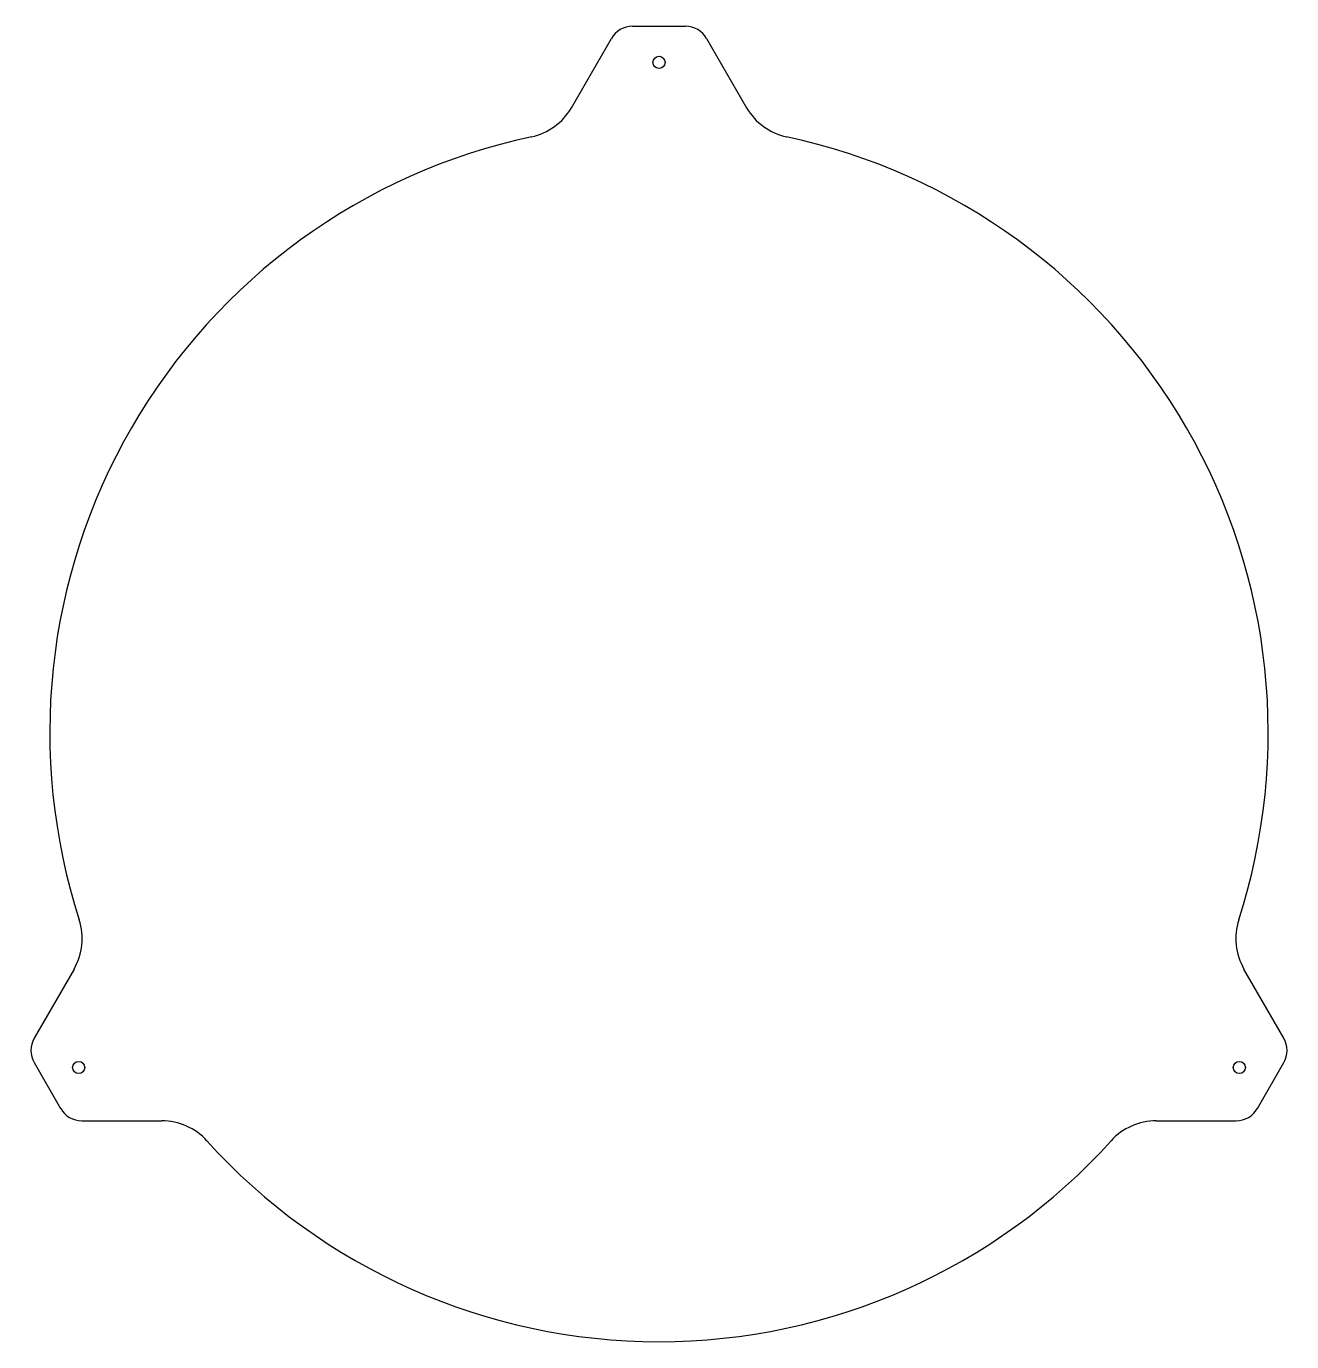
# Model space of a CAD drawing. Extents: x -156 to 156, y -150 to 174.
import ezdxf

# ---------------------------------------------------------------- set-up
doc = ezdxf.new("R2010")
doc.units = 0
doc.layers.get('0').update_dxf_attribs({"linetype": 'continuous'})

# ---------------------------------------------------------------- blocks, each defined once
blk = doc.blocks.new('FILLET001')
at = {"color": 0}
for p, q in [((-6.54, 173.88), (6.54, 173.88)), ((-21.57, 153.84), (-11.73, 170.88)), ((11.73, 170.88), (21.57, 153.84)), ((-144.01, -58.24), (-153.85, -75.28)), ((153.85, -75.28), (144.01, -58.24)), ((-153.85, -81.28), (-147.32, -92.6)), ((147.32, -92.6), (153.85, -81.28)), ((-142.12, -95.6), (-122.44, -95.6)), ((122.44, -95.6), (142.12, -95.6))]:
    blk.add_line(p, q, dxfattribs=at)
for centre in [(0, 165), (-142.89, -82.5), (142.89, -82.5)]:
    blk.add_circle(centre, 1.5, dxfattribs=at)
for centre, radius, start, end in [((-6.54, 167.88), 6, 90, 150), ((6.54, 167.88), 6, 30, 90), ((-34.56, 161.34), 15, -77.9088, -30), ((34.56, 161.34), 15, -150, -102.0912), ((0, 0), 150, 102.0912, -162.0912), ((0, 0), 150, -17.9088, 77.9088), ((-157.01, -50.74), 15, -30, 17.9088), ((157.01, -50.74), 15, 162.0912, -150), ((-148.66, -78.28), 6, 150, -150), ((148.66, -78.28), 6, -30, 30), ((-142.12, -89.6), 6, -150, -90), ((142.12, -89.6), 6, -90, -30), ((-122.44, -110.6), 15, 42.0912, 90), ((122.44, -110.6), 15, 90, 137.9088), ((0, 0), 150, -137.9088, -42.0912)]:
    blk.add_arc(centre, radius, start, end, dxfattribs=at)

msp = doc.modelspace()

# ---------------------------------------------------------------- block references
at = {"color": 0}
msp.add_blockref('FILLET001', (0, 0), dxfattribs=at)

doc.saveas('drawing.dxf')
